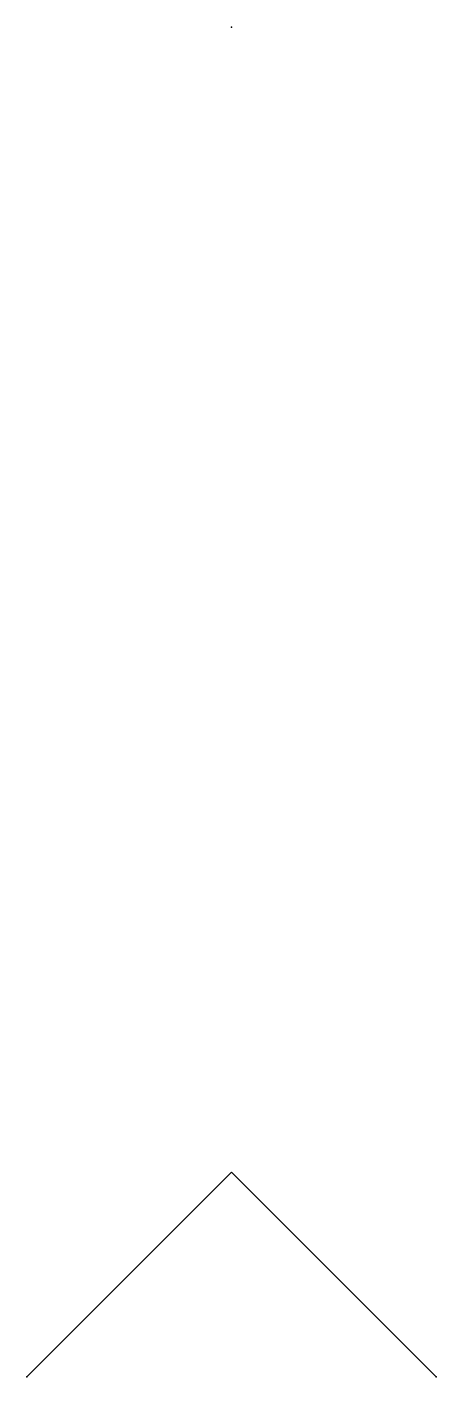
# Model space of a CAD drawing. Header units: millimetres. Extents: x -1.5 to 1.5, y -49.4 to -39.51.
import ezdxf

# ---------------------------------------------------------------- set-up
doc = ezdxf.new("R2010")
doc.units = ezdxf.units.MM
doc.layers.get('0').update_dxf_attribs({"linetype": 'CONTINUOUS'})

msp = doc.modelspace()

# ---------------------------------------------------------------- linework, layer by layer
for p, q in [((-1.5, -49.4017), (0, -47.9017)), ((0, -47.9017), (1.5, -49.4017))]:
    msp.add_line(p, q)
for p in [(0, -39.5149), (-1.5, -49.4017), (1.5, -49.4017)]:
    msp.add_point(p)

doc.saveas('drawing.dxf')
